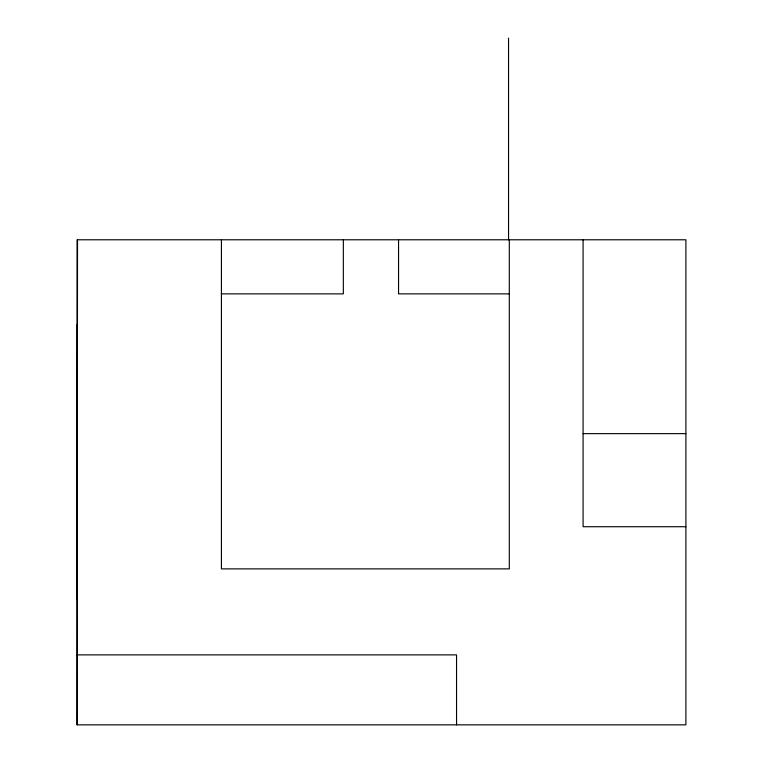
<?xml version="1.0" encoding="UTF-8"?>
<svg xmlns="http://www.w3.org/2000/svg" width="763" height="763" viewBox="0 0 763 763"><rect width="100%" height="100%" fill="white"/><g stroke="black" fill="none" stroke-linecap="round" stroke-linejoin="round"><path stroke-width="1.14" d="M77.101 724.85L77.101 239.782L685.899 239.782L685.899 724.85L77.101 724.85L77.521 239.782M221.423 293.869L343.34 293.869L343.34 239.782M509.303 293.869L398.553 293.869L398.553 239.782M583.085 433.642L685.899 433.642M685.899 526.728L583.085 526.728L583.085 239.782M77.101 654.883L456.551 654.883L456.551 724.85M509.303 239.782L509.303 568.874L221.423 568.874L221.423 239.782M508.549 38.15L508.549 239.782M77.216 324.342L77.216 599.05"/></g></svg>
